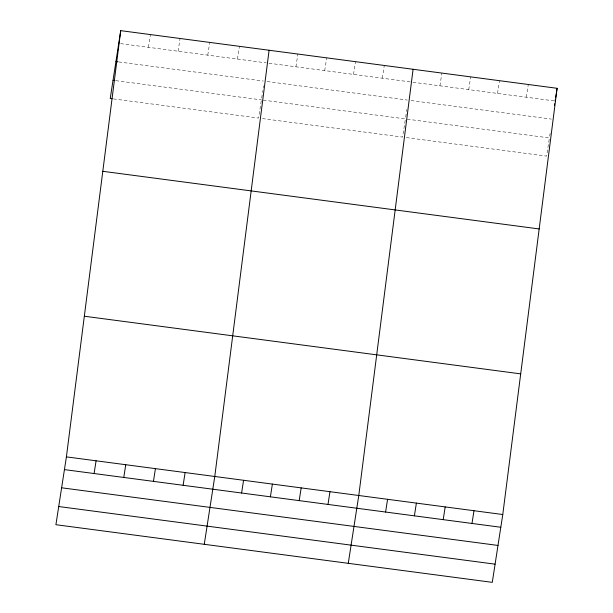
<?xml version="1.0" encoding="UTF-8"?>
<svg xmlns="http://www.w3.org/2000/svg" width="613" height="613" viewBox="0 0 613 613"><rect width="100%" height="100%" fill="white"/><g stroke="black" fill="none" stroke-linecap="round" stroke-linejoin="round"><path stroke-width="0.46" stroke-dasharray="3.06 2.3" d="M148.423 47.308L150.4 34.573M178.099 51.224L180.069 38.489M207.769 55.147L209.746 42.412M237.446 59.063L239.415 46.327M261.261 100.808L258.586 118.079L113.007 98.846M261.697 98.026L262.418 93.345M262.563 92.402L262.854 90.532M263.291 87.72L263.582 85.851M295.918 66.794L297.887 54.051M324.721 70.595L326.691 57.86M353.517 74.403L355.494 61.66M382.32 78.203L384.29 65.468M405.699 117.045L406.419 112.363M406.565 111.428L406.856 109.551M439.919 85.812L441.896 73.077M468.723 89.621L470.692 76.878M497.526 93.421L499.495 80.686M526.322 97.229L528.299 84.487M549.7 136.071L550.137 133.259M120.608 43.63L266.188 62.863M268.977 63.231L411.124 82.012M412.978 82.257L554.198 100.907M118.723 61.936L263.375 81.046M267.092 81.537L407.377 100.065M411.093 100.555L551.378 119.091M115.819 80.663L261.406 99.896M263.261 100.141L405.408 118.922L402.595 137.097L262.303 118.57M407.262 119.167L549.409 137.94L546.597 156.123L405.377 137.465"/><path stroke-width="0.92" d="M66.403 456.877L120.723 30.65L557.094 88.295L502.775 514.522L492.277 582.35L55.906 524.705L66.403 456.877L502.775 514.522M269.092 50.251L214.772 476.477L204.267 544.306M413.093 69.269L358.774 495.496L348.276 563.324M120.723 30.65L110.225 98.478L112.079 98.724M94.103 473.535L96.08 460.8M123.78 477.45L125.749 464.715M153.449 481.374L155.426 468.639M183.126 485.297L185.095 472.554M241.599 493.021L243.568 480.278M270.402 496.821L272.371 484.086M299.198 500.629L301.175 487.887M328.001 504.43L329.97 491.695M385.6 512.039L387.577 499.304M414.403 515.847L416.373 503.104M443.207 519.648L445.176 506.913M472.002 523.456L473.979 510.713M554.42 105.574L554.704 103.758M555.125 101.03L555.409 99.214M555.685 97.39L557.094 88.295M115.934 61.568L117.796 61.813M113.037 80.295L114.892 80.541M102.8 171.303L539.172 228.948M84.326 316.224L520.705 373.869M64.434 469.612L500.806 527.257M61.614 487.795L497.994 545.44M58.718 506.53L495.089 564.167"/></g></svg>
